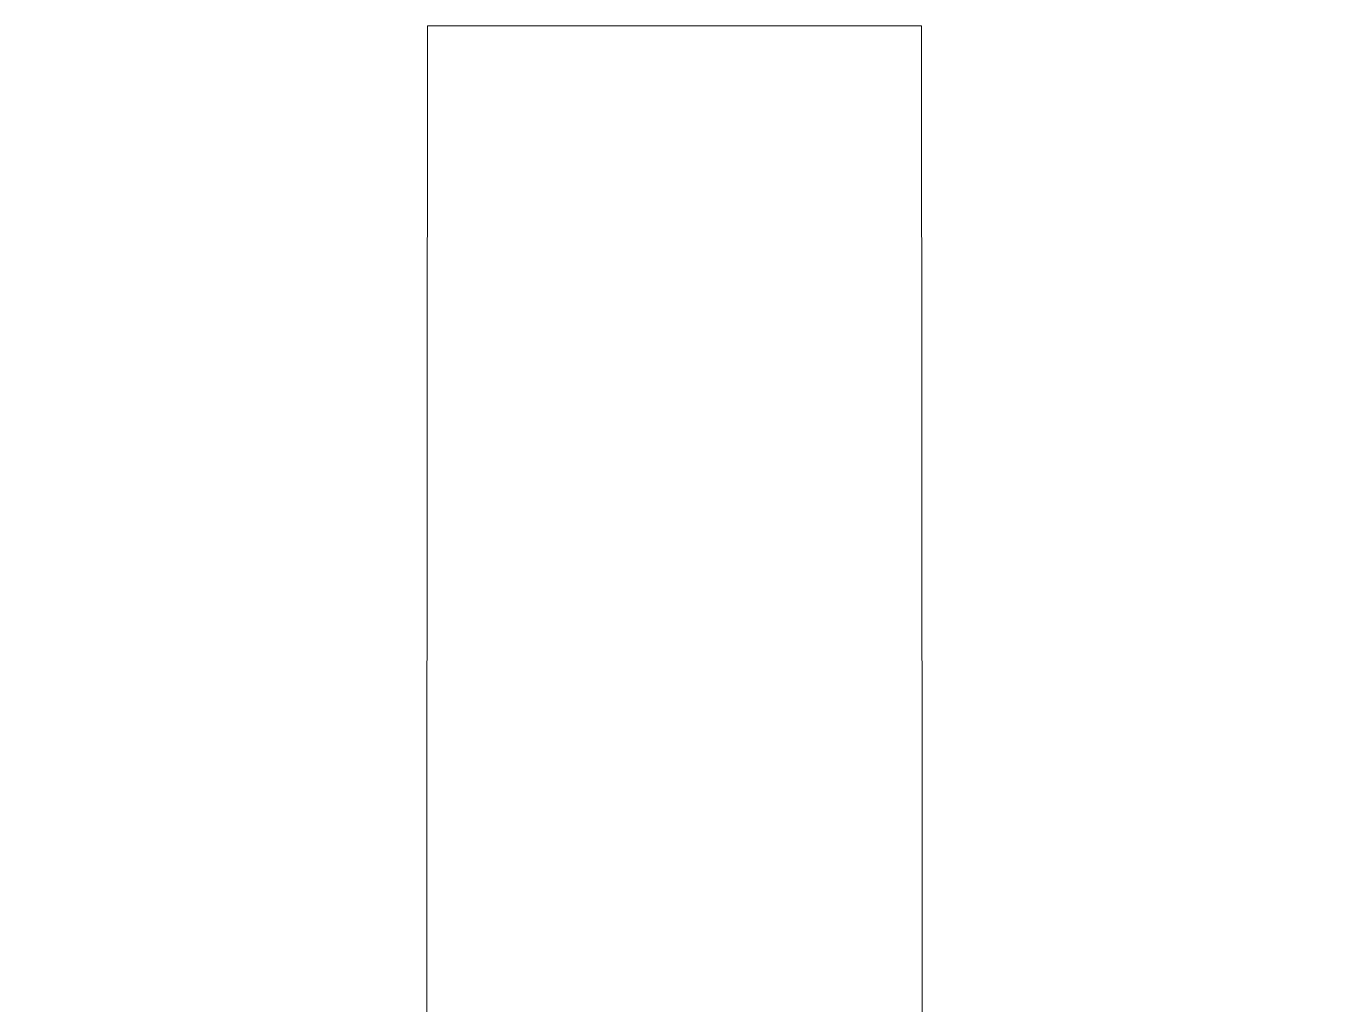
# Model space of a CAD drawing. Header units: centimetres. Extents: x -34 to 236, y -37 to 15.
# Drawn here: x 153.13 to 160.43, y -0.76 to 4.74 of the extents above; entities that cross this region are included whole.
import ezdxf

# ---------------------------------------------------------------- set-up
doc = ezdxf.new("R2010")
doc.units = ezdxf.units.CM
doc.header["$MEASUREMENT"] = 0
doc.layers.add('layer 1', color=7, linetype='Continuous')

msp = doc.modelspace()

# ---------------------------------------------------------------- linework, layer by layer
at = {"layer": 'layer 1', "color": 232, "lineweight": 5}
msp.add_open_spline([(156.78078, -26.9523), (156.78078, -26.9523), (159.68672, -26.95508), (159.68672, -26.95508), (159.68672, -26.95508), (160.09817, -26.95474), (160.43078, -26.60776), (160.43078, -26.17992), (160.43078, -26.17992), (160.43078, -26.17992), (160.4199, -7.04823), (160.4199, -7.04823), (160.4199, -7.04823), (160.41991, -6.0929), (160.0052, -5.23813), (159.35313, -4.66944), (159.35313, -4.66944), (159.35299, -4.66934), (159.35284, -4.66924), (159.35269, -4.66914), (159.35269, -4.66914), (158.64414, -4.18436), (158.17646, -3.34874), (158.17643, -2.3995), (158.17643, -2.3995), (158.17643, -2.3995), (158.17066, 4.74461), (158.17066, 4.74461), (158.17066, 4.74461), (158.17066, 4.74461), (156.78075, 4.74461), (156.78075, 4.74461), (156.78075, 4.74461), (156.78075, 4.74461), (155.39089, 4.74462), (155.39089, 4.74462), (155.39089, 4.74462), (155.39089, 4.74462), (155.38509, -2.39949), (155.38509, -2.39949), (155.38509, -2.39949), (155.38509, -3.34875), (154.9174, -4.18437), (154.20885, -4.66914), (154.20885, -4.66914), (154.20872, -4.66923), (154.20858, -4.66932), (154.20845, -4.66941), (154.20845, -4.66941), (153.55637, -5.2381), (153.14164, -6.0929), (153.14164, -7.04824), (153.14164, -7.04824), (153.14164, -7.04824), (153.13077, -26.17993), (153.13077, -26.17993), (153.13077, -26.17993), (153.13077, -26.60787), (153.46354, -26.95491), (153.87464, -26.95508), (153.87464, -26.95508), (153.87464, -26.95508), (156.78078, -26.9523), (156.78078, -26.9523)], degree=3, knots=[0, 0, 0, 0, 0.0625, 0.0625, 0.0625, 0.0625, 0.125, 0.125, 0.125, 0.125, 0.1875, 0.1875, 0.1875, 0.1875, 0.25, 0.25, 0.25, 0.25, 0.3125, 0.3125, 0.3125, 0.3125, 0.375, 0.375, 0.375, 0.375, 0.4375, 0.4375, 0.4375, 0.4375, 0.5, 0.5, 0.5, 0.5, 0.5625, 0.5625, 0.5625, 0.5625, 0.625, 0.625, 0.625, 0.625, 0.6875, 0.6875, 0.6875, 0.6875, 0.75, 0.75, 0.75, 0.75, 0.8125, 0.8125, 0.8125, 0.8125, 0.875, 0.875, 0.875, 0.875, 0.9375, 0.9375, 0.9375, 0.9375, 1, 1, 1, 1], dxfattribs=at)

doc.saveas('drawing.dxf')
